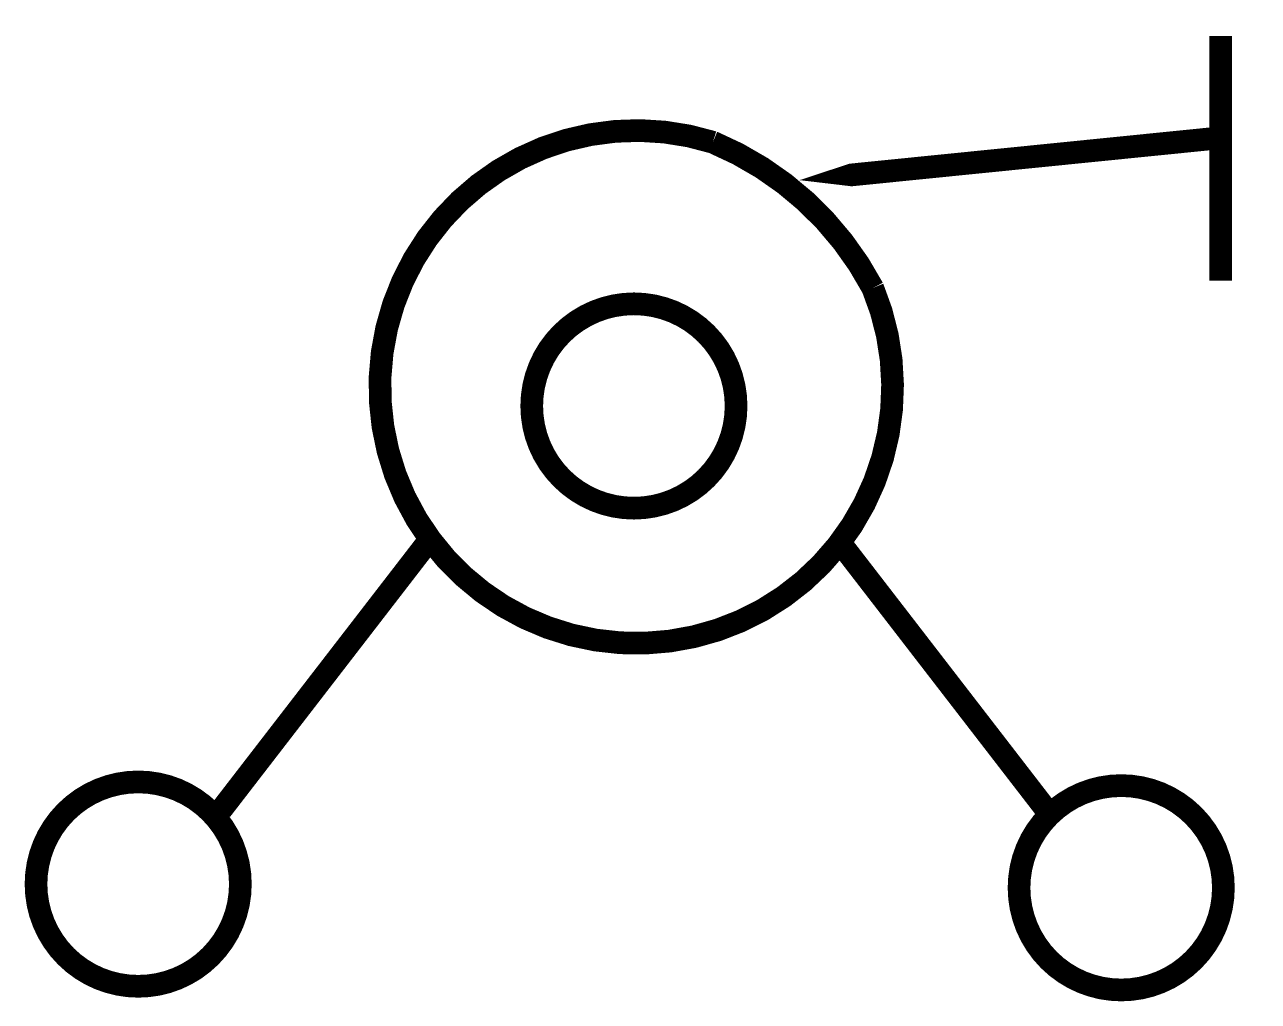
# Model space of a CAD drawing. Extents: x -0.05 to 5.39, y -0.03 to 4.28.
import ezdxf

# ---------------------------------------------------------------- set-up
doc = ezdxf.new("R2010")
doc.units = 0
doc.header["$MEASUREMENT"] = 0
doc.layers.get('0').update_dxf_attribs({"linetype": 'CONTINUOUS'})

msp = doc.modelspace()

# ---------------------------------------------------------------- linework, layer by layer
at = {"const_width": 0.1}
for points in [[(5.2221, 4.2252), (5.2221, 3.1474)], [(1.7471, 2.0195), (0.8186, 0.8164)], [(3.5259, 2.0195), (4.4544, 0.8164)]]:
    msp.add_lwpolyline(points, dxfattribs=at)
msp.add_lwpolyline([(5.1875, 3.7737, 0.1, 0.1, 0), (4.2647, 3.6809, 0.4, 0, 0), (3.3669, 3.5906, 0, 0, 0)], format="xyseb")
msp.add_lwpolyline([(2.9851, 3.7576, 4.517192), (3.6894, 3.1154, 0.174118), (2.9851, 3.7576, -0.109054)], format="xyb", dxfattribs=at)
for points in [[(2.1873, 2.596, 1), (3.0873, 2.596, 1)], [(0.004, 0.4905, 1), (0.904, 0.4905, 1)], [(4.3336, 0.4743, 1), (5.2336, 0.4743, 1)]]:
    msp.add_lwpolyline(points, format="xyb", close=True, dxfattribs=at)

doc.saveas('drawing.dxf')
